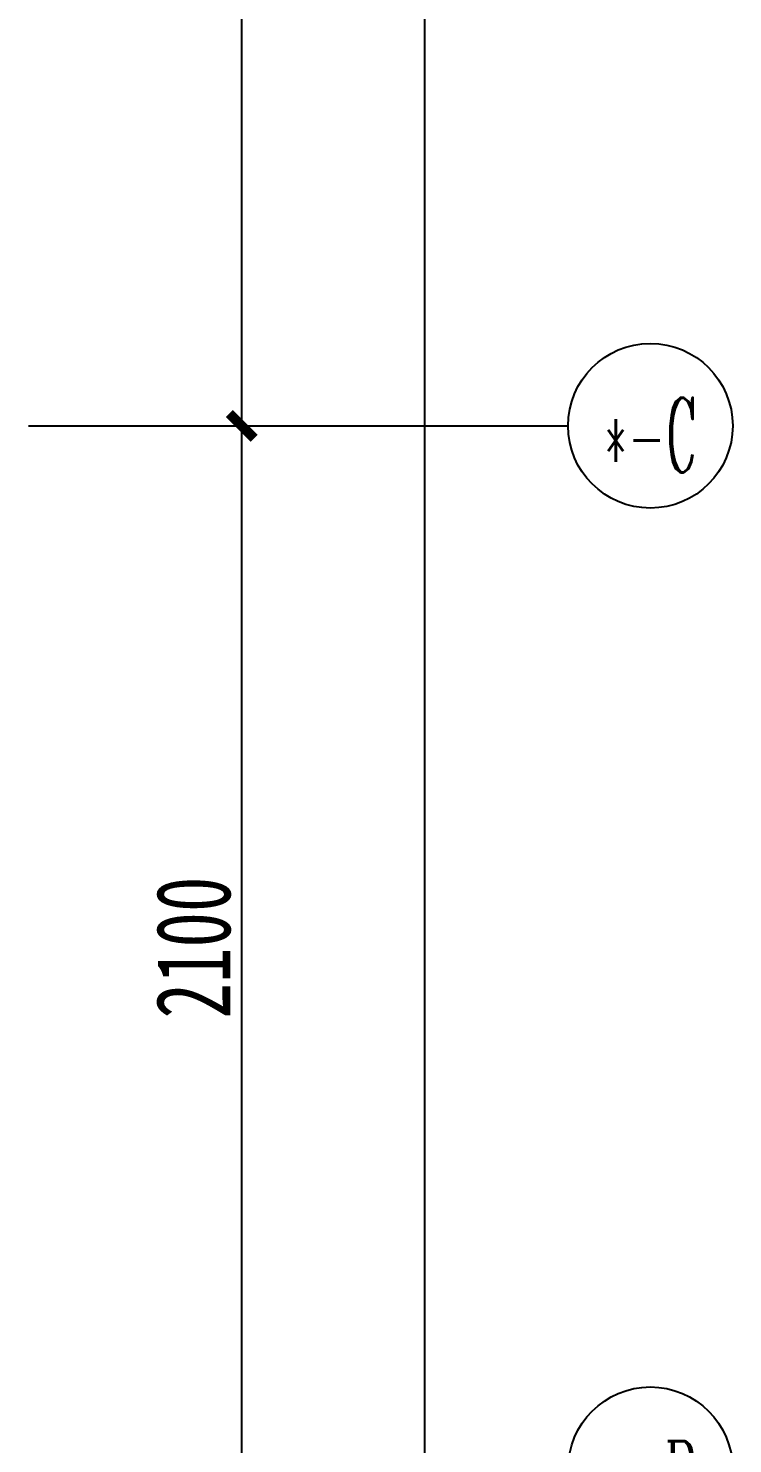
# Model space of a CAD drawing. Extents: x -255202 to 66368, y -6372500 to 603.
# Drawn here: x 64951 to 66368, y -3257136 to -3254287 of the extents above; entities that cross this region are included whole.
import ezdxf
from ezdxf.enums import TextEntityAlignment as Align

# ---------------------------------------------------------------- set-up
doc = ezdxf.new("R2010")
doc.units = 0
doc.header["$LTSCALE"] = 10
doc.header["$MEASUREMENT"] = 0
for name, color, linetype in [('A-DIM（轴号轴线尺寸）', 3, 'Continuous'), ('AXIS_TEXT', 7, 'Continuous'), ('DIM【标注】', 149, 'Continuous')]:
    doc.layers.add(name, color=color, linetype=linetype)
doc.styles.add('_TCH_AXIS', font='COMPLEX', dxfattribs={"bigfont": 'GBCBIG'})
doc.styles.add('COMPLEX', font='COMPLEX')
doc.styles.add('样式222', font='', dxfattribs={"width": 0.7})
doc.styles.get('样式222').set_extended_font_data('STXihei')
doc.dimstyles.new('DK-50', dxfattribs={"dimscale": 50, "dimtxt": 3, "dimasz": 1, "dimexe": 0.4, "dimexo": 0.4, "dimgap": 0.4, "dimtad": 1, "dimtoh": 1, "dimdec": 0, "dimrnd": 5, "dimdsep": 46, "dimtxsty": '样式222', "dimblk": 'ARCHTICK', "dimcen": 3, "dimdle": 0.4, "dimclrd": 149, "dimclre": 149, "dimclrt": 149, "dimadec": 0, "dimazin": 0, "dimtfac": 1, "dimtdec": 0, "dimtix": 1, "dimtmove": 2, "dimatfit": 3, "dimldrblk": 'ARCHTICK', "dimfxl": 3, "dimfxlon": 1, "dimtvp": 1, "dimtolj": 1, "dimtzin": 0, "dimarcsym": 0})

# ---------------------------------------------------------------- blocks, each defined once
blk = doc.blocks.new('_AXISO')
blk.add_circle((0, 0), 0.5)
at = {"layer": 'AXIS_TEXT', "style": 'COMPLEX', "width": 1.041667}
blk.add_attdef('A', text='', height=0.56, dxfattribs=at).set_placement((-0.25, -0.28), (0.25, -0.28), align=Align.FIT)
blk = doc.blocks.new('_ArchTick')
at = {"color": 0, "linetype": 'ByBlock', "const_width": 0.4}
blk.add_lwpolyline([(-0.5, -0.5), (0.5, 0.5)], dxfattribs=at)
blk = doc.blocks.new('*D1164')
at = {"layer": 'Defpoints', "color": 0, "transparency": 16777216}
for p in [(-100980.6, -3184984.5), (-100182.6, -3184984.5), (-100980.6, -3197184.5)]:
    blk.add_point(p, dxfattribs=at)
at = {"layer": 'DIM【标注】', "color": 149, "lineweight": -2, "transparency": 16777216}
for p, q in [((-100182.6, -3197204.5), (-100182.6, -3184964.5)), ((-100332.6, -3184984.5), (-100162.6, -3184984.5)), ((-100332.6, -3197184.5), (-100162.6, -3197184.5))]:
    blk.add_line(p, q, dxfattribs=at)
at = {"layer": 'DIM【标注】', "color": 149, "lineweight": -2, "transparency": 16777216, "xscale": 50, "yscale": 50, "zscale": 50}
for p, rotation in [((-100182.6, -3184984.5), 90), ((-100182.6, -3197184.5), 270)]:
    blk.add_blockref('_ArchTick', p, dxfattribs=dict(at, rotation=rotation))
at = {"layer": 'DIM【标注】', "color": 149, "transparency": 16777216, "insert": (-100279.4, -3191084.5), "char_height": 150, "attachment_point": 5, "rotation": 90, "style": '样式222'}
blk.add_mtext('\\A1;12200', dxfattribs=at)
blk = doc.blocks.new('*D1166')
at = {"layer": 'Defpoints', "color": 0, "transparency": 16777216}
for p in [(-100980.6, -3187084.5), (-100551.3, -3187084.5), (-100980.6, -3189184.5)]:
    blk.add_point(p, dxfattribs=at)
at = {"layer": 'DIM【标注】', "color": 149, "lineweight": -2, "transparency": 16777216}
for p, q in [((-100551.3, -3189204.5), (-100551.3, -3187064.5)), ((-100701.3, -3187084.5), (-100531.3, -3187084.5)), ((-100701.3, -3189184.5), (-100531.3, -3189184.5))]:
    blk.add_line(p, q, dxfattribs=at)
at = {"layer": 'DIM【标注】', "color": 149, "lineweight": -2, "transparency": 16777216, "xscale": 50, "yscale": 50, "zscale": 50}
for p, rotation in [((-100551.3, -3187084.5), 90), ((-100551.3, -3189184.5), 270)]:
    blk.add_blockref('_ArchTick', p, dxfattribs=dict(at, rotation=rotation))
at = {"layer": 'DIM【标注】', "color": 149, "transparency": 16777216, "insert": (-100648.1, -3188134.5), "char_height": 150, "attachment_point": 5, "rotation": 90, "style": '样式222'}
blk.add_mtext('\\A1;2100', dxfattribs=at)
blk = doc.blocks.new('*D1167')
at = {"layer": 'Defpoints', "color": 0, "transparency": 16777216}
for p in [(-100980.6, -3184984.5), (-100551.3, -3184984.5), (-100980.6, -3187084.5)]:
    blk.add_point(p, dxfattribs=at)
at = {"layer": 'DIM【标注】', "color": 149, "lineweight": -2, "transparency": 16777216}
for p, q in [((-100551.3, -3187104.5), (-100551.3, -3184964.5)), ((-100701.3, -3184984.5), (-100531.3, -3184984.5)), ((-100701.3, -3187084.5), (-100531.3, -3187084.5))]:
    blk.add_line(p, q, dxfattribs=at)
at = {"layer": 'DIM【标注】', "color": 149, "lineweight": -2, "transparency": 16777216, "xscale": 50, "yscale": 50, "zscale": 50}
for p, rotation in [((-100551.3, -3184984.5), 90), ((-100551.3, -3187084.5), 270)]:
    blk.add_blockref('_ArchTick', p, dxfattribs=dict(at, rotation=rotation))
at = {"layer": 'DIM【标注】', "color": 149, "transparency": 16777216, "insert": (-100648.1, -3186034.5), "char_height": 150, "attachment_point": 5, "rotation": 90, "style": '样式222'}
blk.add_mtext('\\A1;2100', dxfattribs=at)
blk = doc.blocks.new('bz2')
at = {"layer": 'DIM【标注】'}
blk.add_line((-100980.6, -3187084.5), (-99894.7, -3187084.5), dxfattribs=at)
ref = blk.add_blockref('_AXISO', (-99729.1, -3187084.5), dxfattribs=dict(at, xscale=331.2, yscale=331.2, zscale=331.2))
ref.add_attrib('A', '*-C', dxfattribs={"layer": 'A-DIM（轴号轴线尺寸）', "height": 150, "style": '_TCH_AXIS', "width": 0.46017}).set_placement((-99822.7, -3187178.2), (-99635.4, -3187178.2), align=Align.FIT)
ref = blk.add_blockref('_AXISO', (-99729.1, -3189184.5), dxfattribs=dict(at, xscale=331.2, yscale=331.2, zscale=331.2))
ref.add_attrib('A', '*-B', dxfattribs={"layer": 'A-DIM（轴号轴线尺寸）', "height": 150, "style": '_TCH_AXIS', "width": 0.444571}).set_placement((-99822.7, -3189278.2), (-99635.4, -3189278.2), align=Align.FIT)
for p1, p2, distance, picture, middle in [((-100980.6, -3197184.5), (-100980.6, -3184984.5), -798.1, '*D1164', (-100279.4, -3191084.5)), ((-100980.6, -3187084.5), (-100980.6, -3184984.5), -429.4, '*D1167', (-100648.1, -3186034.5)), ((-100980.6, -3189184.5), (-100980.6, -3187084.5), -429.4, '*D1166', (-100648.1, -3188134.5))]:
    dim = blk.add_aligned_dim(p1=p1, p2=p2, distance=distance, dimstyle='DK-50', dxfattribs=at)
    dim.commit()
    dim.dimension.update_dxf_attribs({"geometry": picture, "text_midpoint": middle})

msp = doc.modelspace()

# ---------------------------------------------------------------- block references
at = {"layer": 'DIM【标注】'}
msp.add_blockref('bz2', (165931.7, -68002.5), dxfattribs=at)

doc.saveas('drawing.dxf')
